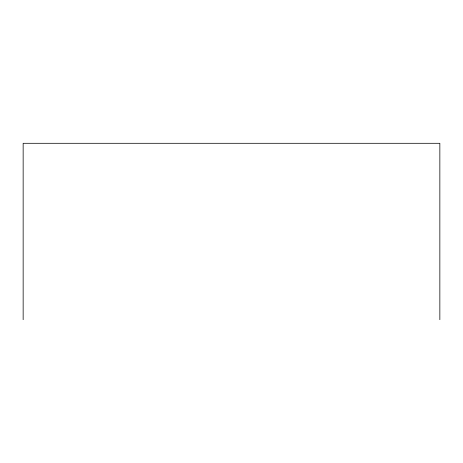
<?xml version="1.0" encoding="UTF-8"?>
<svg xmlns="http://www.w3.org/2000/svg" width="463" height="463" viewBox="0 0 463 463"><rect width="100%" height="100%" fill="white"/><g stroke="black" fill="none" stroke-linecap="round" stroke-linejoin="round"><path stroke-width="0.69" d="M439.85 319.701L439.85 143.298L23.15 143.298L23.15 319.701"/></g></svg>
